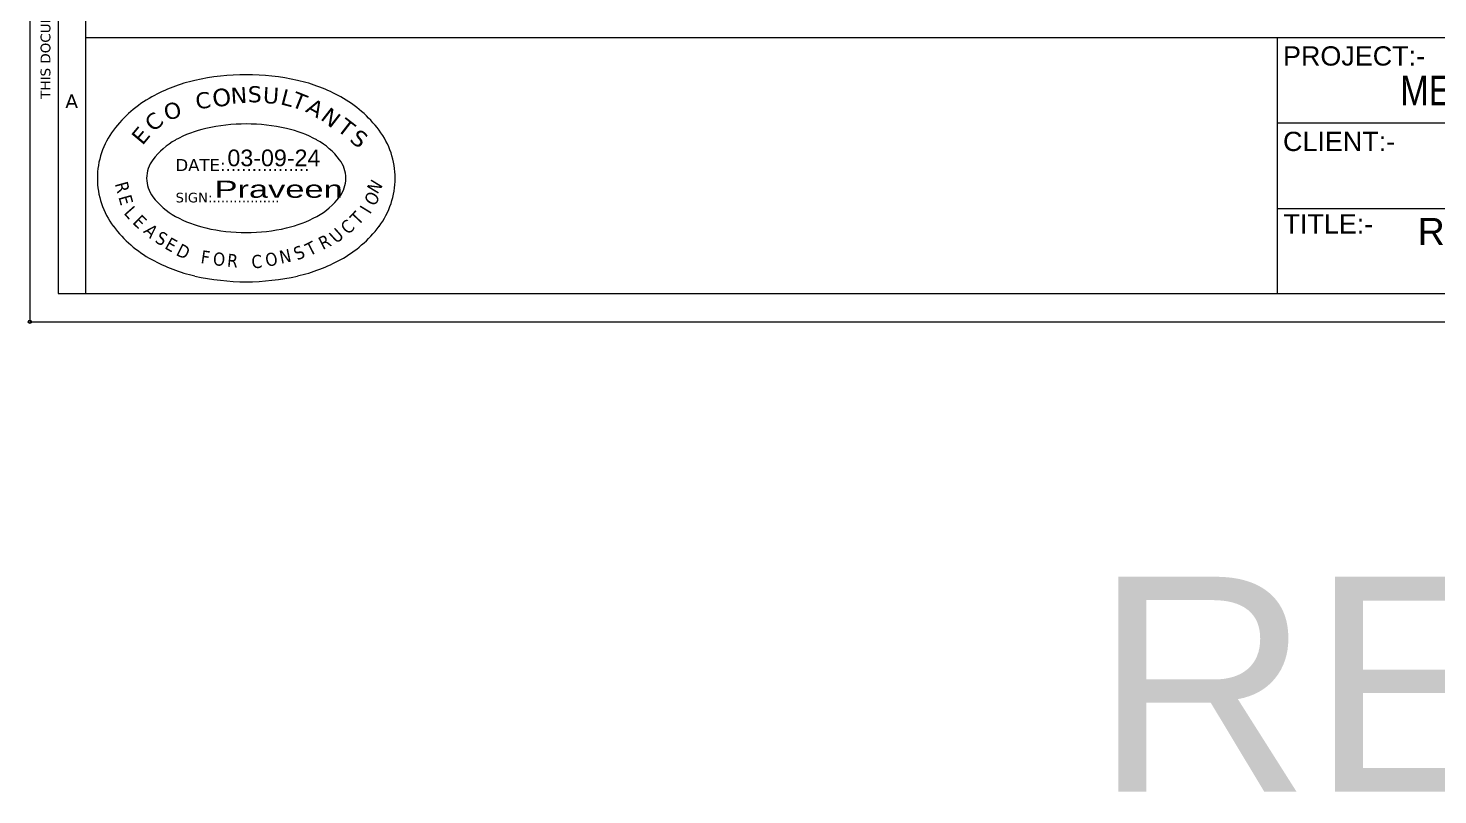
# Model space of a CAD drawing. Extents: x 1878645 to 3043969, y -1160829 to -603973.
# Drawn here: x 2177614 to 2188220, y -749410 to -743640 of the extents above; entities that cross this region are included whole.
import ezdxf

# ---------------------------------------------------------------- set-up
doc = ezdxf.new("R2010")
doc.units = 0
doc.header["$LTSCALE"] = 100
for name, color, linetype in [('A-ANNO-TEXT', 8, 'Continuous'), ('COLUMN-NO', 7, 'Continuous'), ('Dim', 3, 'Continuous')]:
    doc.layers.add(name, color=color, linetype=linetype)
doc.styles.add('ARIAL', font='arial.ttf')
doc.styles.add('city', font='MISTRAL.TTF')
doc.styles.add('DIM-1', font='ARIALN.TTF')
doc.styles.get("Standard").update_dxf_attribs({"font": 'verdana.ttf'})
doc.styles.add('Style-font003', font='arial.ttf')
doc.styles.add('TEXT', font='tahoma.ttf', dxfattribs={"height": 8})

# ---------------------------------------------------------------- blocks, each defined once
blk = doc.blocks.new('ODGFNGH')
at = {"color": 1, "true_color": 0xfb1803}
for centre, radius, start, end in [((116.3, 34.1, -153.6), 143.6, 102.8503, 118.8426), ((128.6, -20.2, -153.6), 199.2, 90, 102.8503), ((128.6, -20.2, -153.6), 199.2, 77.1497, 90), ((141, 34.1, -153.6), 143.6, 61.1574, 77.1497), ((97.5, 68.2, -153.6), 104.6, 118.8426, 143.0522), ((159.8, 68.2, -153.6), 104.6, 36.9478, 61.1574), ((128.6, -20.2, 12.6), 156.6, 90, 102.8503), ((128.6, -20.2, 12.6), 156.6, 77.1497, 90), ((69.2, 89.5, -153.6), 69.2, 143.0522, 180), ((97.5, 68.2, 12.6), 62, 118.8426, 143.0522), ((116.3, 34.1, 12.6), 101, 102.8503, 118.8426), ((141, 34.1, 12.6), 101, 61.1574, 77.1497), ((159.8, 68.2, 12.6), 62, 36.9478, 61.1574), ((188.1, 89.5, -153.6), 69.2, 0, 36.9478), ((69.2, 89.5, 12.6), 26.6, 143.0522, 180), ((188.1, 89.5, 12.6), 26.6, 0, 36.9478), ((69.2, 89.5, -153.6), 69.2, 180, 216.9478), ((69.2, 89.5, 12.6), 26.6, 180, 216.9478), ((188.1, 89.5, 12.6), 26.6, 323.0522, 0), ((188.1, 89.5, -153.6), 69.2, 323.0522, 0), ((97.5, 110.8, 12.6), 62, 216.9478, 241.1574), ((159.8, 110.8, 12.6), 62, 298.8426, 323.0522), ((159.8, 110.8, 12.6), 62, 298.8426, 323.0522), ((116.3, 145, 12.6), 101, 241.1574, 257.1497), ((141, 145, 12.6), 101, 282.8503, 298.8426), ((97.5, 110.8, -153.6), 104.6, 216.9478, 241.1574), ((128.6, 199.2, 12.6), 156.6, 257.1497, 270), ((128.6, 199.2, 12.6), 156.6, 270, 282.8503), ((159.8, 110.8, -153.6), 104.6, 298.8426, 323.0522), ((159.8, 110.8, -153.6), 104.6, 298.8426, 323.0522), ((116.3, 145, -153.6), 143.6, 241.1574, 257.1497), ((141, 145, -153.6), 143.6, 282.8503, 298.8426), ((128.6, 199.2, -153.6), 199.2, 257.1497, 270), ((128.6, 199.2, -153.6), 199.2, 270, 282.8503)]:
    blk.add_arc(centre, radius, start, end, dxfattribs=at)
for s, height, rotation, p in [('C', 13.9, 8.6258, (85.8, 148.9, -153.6)), ('O', 15.2, 8.4461, (100.4, 150.6, -153.6)), ('N', 13.9, 3.7479, (115.6, 153.7, -153.6)), ('S', 13.9, 359.4657, (129.9, 155.2, -153.6)), ('U', 13.9, 356.5441, (142.7, 154.5, -153.6)), ('L', 13.9, 345.2856, (157.4, 153.6, -153.6)), ('T', 13.9, 338.4345, (166.7, 151.8, -153.6)), ('C', 13.9, 42.5219, (48.6, 128.8, -153.6)), ('O', 13.9, 15.2232, (59.5, 139.1, -153.6)), ('A', 13.9, 330.4344, (179.1, 147.4, -153.6)), ('N', 13.9, 322.1726, (192, 140.8, -153.6)), ('E', 13.9, 50.2729, (38.9, 117.3, -153.6)), ('T', 13.9, 322.1726, (206.2, 131.3, -153.6)), ('S', 13.9, 322.1726, (217.2, 122, -153.6))]:
    blk.add_text(s, height=height, rotation=rotation, dxfattribs=at).set_placement(p)
at = {"style": 'ARIAL'}
blk.add_text('03-09-24', height=14.36, dxfattribs=at).set_placement((112.4, 99.9))
at = {"color": 1, "true_color": 0xfb1803}
for s, height, p in [('DATE:................', 10.389, (67.5, 95.7, -153.6)), ('SIGN:................', 8.311, (67.6, 68.6, -153.6))]:
    blk.add_text(s, height=height, dxfattribs=at).set_placement(p)
at = {"color": 1, "true_color": 0xfb1803, "style": 'TEXT'}
for s, rotation, p in [('R', 285.4614, (15, 84.7, -153.6)), ('N', 58.5784, (241.9, 75.1, -153.6)), ('E', 285.4614, (18.1, 73.3, -153.6)), ('O', 58.5784, (239.3, 64.6, -153.6)), ('L', 311.2552, (22.3, 59.2, -153.6)), ('T', 46.8046, (225.6, 48.2, -153.6)), ('I', 58.5784, (235.6, 57.8, -153.6)), ('E', 316.0574, (29.8, 50.8, -153.6)), ('C', 42.0025, (216.4, 40.2, -153.6)), ('A', 316.0574, (39.2, 43.1, -153.6)), ('S', 330.784, (49.1, 34.6, -153.6)), ('E', 330.784, (57.4, 29.2, -153.6)), ('R', 27.2758, (194.8, 27.3, -153.6)), ('U', 42.0025, (206.6, 32.5, -153.6)), ('D', 333.3835, (67.2, 23.4, -153.6)), ('F', 351.6153, (88.8, 16.2, -153.6)), ('O', 356.0906, (99.6, 14.3, -153.6)), ('O', 12.0375, (146.4, 12.8, -153.6)), ('N', 12.0375, (158.6, 15.5, -153.6)), ('S', 24.6764, (172.8, 18.3, -153.6)), ('T', 27.2758, (183.5, 21.9, -153.6)), ('R', 354.4868, (111.7, 13.1, -153.6)), ('C', 4.6149, (133.6, 11.5, -153.6))]:
    blk.add_text(s, height=11.3, rotation=rotation, dxfattribs=at).set_placement(p)
at = {"color": 5, "true_color": 0x0602fc, "style": 'city', "width": 1.5}
blk.add_text('Praveen', height=14.82, dxfattribs=at).set_placement((101.3, 72.6, -58.9))

msp = doc.modelspace()

# ---------------------------------------------------------------- linework, layer by layer
at = {"color": 35}
for p, q in [((2177626.16873, -728933.99033), (2177626.16873, -745849.83423)), ((2177626.16873, -745849.83423), (2200902.89522, -745849.83423))]:
    msp.add_line(p, q, dxfattribs=at)
for p, q in [((2177839.56608, -729139.18009), (2177839.56608, -745636.43687)), ((2178044.75584, -729344.36985), (2178044.75584, -745636.43687)), ((2200697.70546, -743712.7371), (2178044.75584, -743712.7371)), ((2187013.98257, -745636.43687), (2187013.98257, -743712.7371)), ((2192630.07284, -744356.0574), (2187013.98257, -744356.0574)), ((2192630.07284, -744999.37771), (2187013.98257, -744999.37771)), ((2177839.56608, -745636.43687), (2200697.70546, -745636.43687))]:
    msp.add_line(p, q)
msp.add_circle((2177626.16873, -745849.83423), 12.31139)

# ---------------------------------------------------------------- block references
at = {"layer": 'Dim', "ltscale": 0.5, "xscale": 8.707769941931216, "yscale": 8.707769941931216, "zscale": 8.707769941931216}
msp.add_blockref('ODGFNGH', (2178134.27498, -745548.71952), dxfattribs=at)

# ---------------------------------------------------------------- texts
msp.add_text('THIS DOCUMENT IS THE PROPERTY OF ECO CONSULTANTS, ANY USE NOT AUTHORISED BY US,AND/OR COPYING,DUPLICATING,HANDING,OVER TO THIRD PARTIES EITHER IN FULL OR IN PART WITHOUT PERMISSIONS IS LIABLE TO CLAIMS.', height=73.86831396, rotation=90).set_placement((2177780.85618, -744171.61244))
msp.add_text('A', height=102.59488).set_placement((2177892.90768, -744241.66624))
at = {"style": 'ARIAL'}
msp.add_text('RETAINING WALL CROSS ', height=202.7906975, dxfattribs=at).set_placement((2188067.5756, -745271.01971))
at = {"color": 2, "style": 'ARIAL'}
msp.add_text('RETAINING WALL CROSS SECTIONS ', height=1618.0896296, dxfattribs=at).set_placement((2185629.73497, -749387.12608))
at = {"layer": 'A-ANNO-TEXT', "style": 'DIM-1'}
msp.add_text('MEADOWS SONG COMMERCIAL ', height=224.532, dxfattribs=at).set_placement((2187937.10889, -744221.52167))
at = {"layer": 'COLUMN-NO', "style": 'Style-font003'}
for s, p in [('PROJECT:-', (2187055.14429, -743921.5454)), ('CLIENT:-', (2187055.14429, -744564.8657)), ('TITLE:-', (2187058.50131, -745185.52787))]:
    msp.add_text(s, height=144.976523, dxfattribs=at).set_placement(p)

doc.saveas('drawing.dxf')
